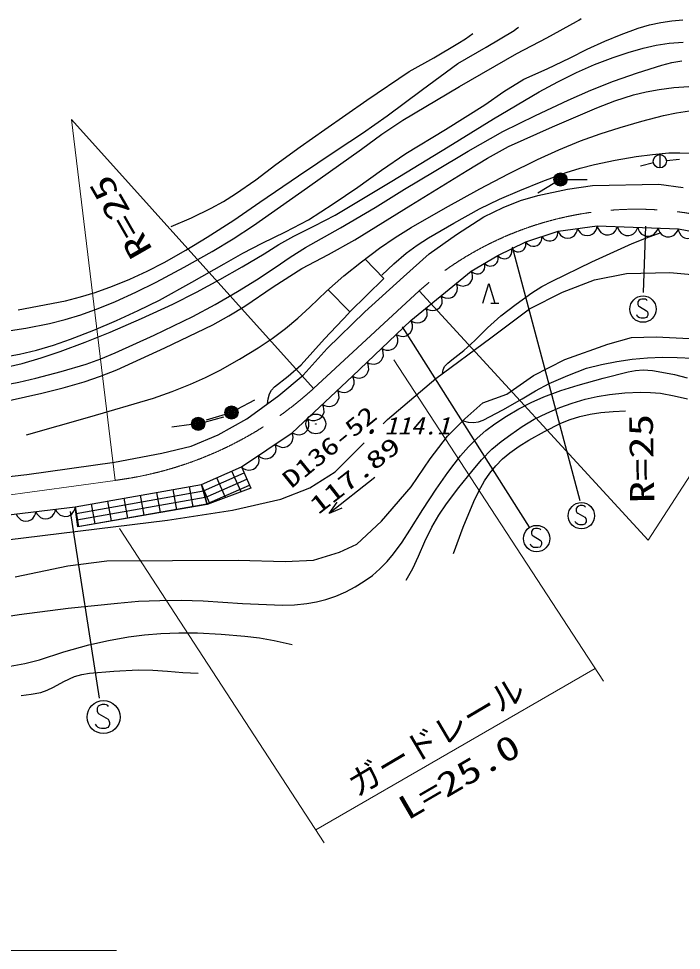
# Model space of a CAD drawing. Units: millimetres, scale not verified. Extents: x 40000 to 680000, y 20000 to 380000.
# Drawn here: x 115557 to 165572, y 261982 to 332309 of the extents above; entities that cross this region are included whole.
import ezdxf
from ezdxf.enums import TextEntityAlignment as Align

# ---------------------------------------------------------------- set-up
doc = ezdxf.new("R2010")
doc.units = ezdxf.units.MM
doc.header["$LTSCALE"] = 1000
doc.linetypes.add('CHAIN', pattern=[18.5, 12, -1.5, 3.5, -1.5])
for name, color, linetype, lineweight in [('M-BGD', 7, 'Continuous', 25), ('M-BGD-HTXT', 7, 'Continuous', 13), ('M-BMK', 2, 'CHAIN', 13), ('M-STR-STRC', 7, 'Continuous', 25)]:
    doc.layers.add(name, color=color, linetype=linetype, lineweight=lineweight)
doc.layers.add('M-BMK-SRVR', color=7, linetype='Continuous')
doc.styles.add('ＭＳ ゴシック', font='')
doc.styles.get('ＭＳ ゴシック').set_extended_font_data('MS Gothic')

# ---------------------------------------------------------------- blocks, each defined once
blk = doc.blocks.new('BUHIN1')
at = {"color": 3, "linetype": 'Continuous', "lineweight": 25}
for radius in [746, 22.5]:
    blk.add_circle((0, 0), radius, dxfattribs=at)
blk = doc.blocks.new('BUHIN7')
at = {"color": 7, "linetype": 'Continuous', "lineweight": 25}
blk.add_lwpolyline([(232, 677), (171, 730), (92, 756), (-15, 764), (-168, 745), (-293, 695), (-394, 608), (-446, 491), (-437, 376), (-423, 303), (-372, 208), (-296, 161), (282, -88), (352, -170), (407, -289), (411, -410), (387, -508), (328, -606), (180, -669), (-49, -696), (-150, -692), (-250, -659), (-338, -594), (-421, -488)], dxfattribs=at)
blk.add_circle((0, 0), 995, dxfattribs=at)
blk = doc.blocks.new('BUHIN8')
at = {"color": 7, "linetype": 'Continuous', "lineweight": 25}
blk.add_lwpolyline([(290, 846), (213, 913), (115, 945), (-18, 954), (-211, 932), (-367, 869), (-492, 760), (-557, 614), (-546, 470), (-529, 378), (-465, 260), (-370, 202), (353, -109), (440, -212), (508, -362), (514, -512), (484, -635), (410, -757), (224, -836), (-61, -869), (-187, -865), (-312, -823), (-422, -742), (-526, -610)], dxfattribs=at)
blk.add_circle((0, 0), 1244, dxfattribs=at)
blk = doc.blocks.new('BUHIN10')
at = {"color": 7, "linetype": 'Continuous', "lineweight": 25}
blk.add_line((-58, 494), (58, -494), dxfattribs=at)
blk.add_circle((0, 0), 498, dxfattribs=at)
blk = doc.blocks.new('BUHIN12')
at = {"color": 7, "linetype": 'Continuous', "lineweight": 25}
for radius in [498, 440, 382, 322, 265, 195, 135, 77.5, 15]:
    blk.add_circle((0, 0), radius, dxfattribs=at)
blk = doc.blocks.new('BUHIN14')
at = {"color": 7, "linetype": 'Continuous', "lineweight": 25}
blk.add_lwpolyline([(-728, -177), (-632, -331), (-510, -452), (-330, -577), (-148, -626), (36, -639), (261, -584), (419, -488), (558, -361), (661, -167), (710, -5), (728, 177)], dxfattribs=at)
blk = doc.blocks.new('BUHIN15')
at = {"color": 7, "linetype": 'Continuous', "lineweight": 25}
blk.add_lwpolyline([(-585, -503), (-426, -600), (-257, -654), (-33, -684), (156, -644), (332, -570), (513, -414), (613, -252), (681, -71), (685, 156), (654, 328), (585, 503)], dxfattribs=at)
blk = doc.blocks.new('BUHIN16')
at = {"color": 7, "linetype": 'Continuous', "lineweight": 25}
blk.add_lwpolyline([(-502, -597), (-327, -667), (-150, -694), (79, -688), (261, -617), (423, -514), (579, -329), (652, -151), (691, 40), (657, 267), (599, 433), (502, 597)], dxfattribs=at)
blk = doc.blocks.new('BUHIN17')
at = {"color": 7, "linetype": 'Continuous', "lineweight": 25}
blk.add_lwpolyline([(-486, -586), (-314, -654), (-142, -678), (82, -671), (259, -600), (417, -499), (568, -317), (638, -143), (674, 44), (640, 265), (582, 427), (486, 586)], dxfattribs=at)
blk = doc.blocks.new('BUHIN18')
at = {"color": 7, "linetype": 'Continuous', "lineweight": 25}
blk.add_lwpolyline([(-512, -528), (-352, -606), (-188, -642), (28, -652), (204, -597), (364, -512), (523, -348), (603, -186), (653, -8), (636, 207), (592, 368), (512, 528)], dxfattribs=at)
blk = doc.blocks.new('BUHIN19')
at = {"color": 7, "linetype": 'Continuous', "lineweight": 25}
blk.add_lwpolyline([(-461, -355), (-345, -434), (-220, -482), (-52, -514), (92, -491), (227, -442), (370, -332), (451, -214), (510, -81), (522, 90), (506, 220), (461, 355)], dxfattribs=at)
blk = doc.blocks.new('BUHIN20')
at = {"color": 7, "linetype": 'Continuous', "lineweight": 25}
blk.add_lwpolyline([(-494, -318), (-384, -408), (-262, -466), (-96, -513), (51, -502), (191, -464), (344, -366), (436, -254), (507, -125), (533, 46), (528, 179), (494, 318)], dxfattribs=at)
blk = doc.blocks.new('BUHIN21')
at = {"color": 7, "linetype": 'Continuous', "lineweight": 25}
blk.add_lwpolyline([(-581, -271), (-475, -384), (-352, -465), (-180, -540), (-19, -550), (137, -530), (317, -446), (434, -339), (529, -209), (582, -29), (596, 116), (581, 271)], dxfattribs=at)
blk = doc.blocks.new('BUHIN22')
at = {"color": 7, "linetype": 'Continuous', "lineweight": 25}
blk.add_lwpolyline([(-724, -184), (-627, -336), (-505, -455), (-323, -579), (-142, -625), (42, -636), (266, -580), (423, -482), (560, -355), (661, -160), (708, 2), (724, 184)], dxfattribs=at)
blk = doc.blocks.new('BUHIN23')
at = {"color": 7, "linetype": 'Continuous', "lineweight": 25}
blk.add_lwpolyline([(-763, -63), (-691, -234), (-587, -375), (-424, -531), (-249, -608), (-65, -651), (171, -631), (346, -559), (506, -453), (641, -273), (716, -117), (763, 63)], dxfattribs=at)
blk = doc.blocks.new('BUHIN24')
at = {"color": 7, "linetype": 'Continuous', "lineweight": 25}
blk.add_lwpolyline([(-692, 53), (-652, -110), (-580, -251), (-456, -414), (-311, -509), (-152, -573), (63, -590), (229, -550), (388, -479), (534, -337), (624, -208), (692, -53)], dxfattribs=at)
blk = doc.blocks.new('BUHIN101')
at = {"color": 7, "linetype": 'Continuous', "lineweight": 25}
blk.add_line((233, -724), (829, -654), dxfattribs=at)
blk.add_lwpolyline([(-367, -795), (-88, 745), (542, -688)], dxfattribs=at)

msp = doc.modelspace()

# ---------------------------------------------------------------- hatches: boundary and pattern name
at = {"layer": 'M-BGD'}
h = msp.add_hatch(dxfattribs=at)
h.set_pattern_fill('USER', color=256, style=0, pattern_type=2)
h.set_pattern_definition([(23.776, (129364, 297148), (-201.584, 457.56), []), (113.776, (129364, 297148), (-2287.8, -1007.9), []), (113.78, (130710, 297195), (-2287.8, -1008), [])])
h.paths.add_polyline_path([(129364, 297148), (132367, 298471), (133081, 296876), (129785, 295637)])
h = msp.add_hatch(dxfattribs=at)
h.set_pattern_fill('USER', color=256, style=0, pattern_type=2)
h.set_pattern_definition([(10.024, (119836, 295464), (-87.03, 492.367), []), (100.024, (119836, 295464), (-2461.84, -435.15), []), (100.024, (121154, 295189), (-2461.84, -435.15), [])])
h.paths.add_polyline_path([(119836, 295464), (129364, 297148), (129785, 295637), (120023, 293958)])

# ---------------------------------------------------------------- linework, layer by layer
for p, q in [((163465, 321423), (162495, 321181)), ((164447, 321598), (165442, 321704)), ((156954, 320163), (158454, 320163)), ((156024, 319908), (154735, 319142)), ((154748, 318949), (156969, 319433)), ((156969, 319433), (158869, 319718)), ((158869, 319718), (163880, 319803)), ((163880, 319803), (165702, 319575)), ((153439, 318579), (154748, 318949)), ((150677, 317355), (152129, 318066)), ((152129, 318066), (153439, 318579)), ((148599, 316016), (150677, 317355)), ((156263, 316272), (159224, 316663)), ((159224, 316663), (165345, 316451)), ((146549, 314564), (148599, 316016)), ((153829, 315469), (156263, 316272)), ((165345, 316451), (169431, 315648)), ((151717, 314436), (153829, 315469)), ((144613, 312828), (146549, 314564)), ((149720, 313242), (151717, 314436)), ((143129, 312696), (141701, 314152)), ((145161, 309528), (149720, 313242)), ((159019, 312592), (161425, 313084)), ((161425, 313084), (164705, 313139)), ((164705, 313139), (168688, 312794)), ((140553, 310172), (143129, 312696)), ((141680, 310180), (144613, 312828)), ((156614, 311663), (159019, 312592)), ((138923, 311833), (140553, 310172)), ((154100, 310406), (156614, 311663)), ((138834, 307419), (141680, 310180)), ((151202, 308219), (154100, 310406)), ((140753, 305326), (145161, 309528)), ((147048, 305158), (151202, 308219)), ((160015, 307749), (161819, 308241)), ((161819, 308241), (163678, 308296)), ((163678, 308296), (168051, 308077)), ((137040, 305397), (138834, 307419)), ((156775, 306579), (160015, 307749)), ((154425, 305376), (156775, 306579)), ((135189, 303860), (137040, 305397)), ((136208, 301056), (140753, 305326)), ((152402, 303955), (154425, 305376)), ((143385, 302042), (147048, 305158)), ((132770, 302095), (135189, 303860)), ((150598, 303299), (152402, 303955)), ((132060, 302824), (133373, 303548)), ((149232, 302096), (150598, 303299)), ((131144, 302436), (129709, 301999)), ((129590, 301856), (131038, 302246)), ((130606, 300899), (132770, 302095)), ((143063, 301720), (143385, 302042)), ((147920, 300784), (149232, 302096)), ((128611, 301664), (127122, 301478)), ((132366, 298471), (136208, 301056)), ((128577, 300038), (130606, 300899)), ((146608, 299090), (147920, 300784)), ((126357, 299498), (128577, 300038)), ((139450, 298106), (141626, 300283)), ((122798, 298843), (126357, 299498)), ((145186, 296958), (146608, 299090)), ((116172, 297903), (122798, 298843)), ((129364, 297148), (132366, 298471)), ((132366, 298471), (133080, 296876)), ((100955, 296244), (116172, 297903)), ((137536, 296904), (139450, 298106)), ((142436, 297674), (138993, 294968)), ((119836, 295464), (129364, 297148)), ((129364, 297148), (129784, 295637)), ((129784, 295637), (129364, 297148)), ((133080, 296876), (129784, 295637)), ((135350, 296029), (137536, 296904)), ((142945, 294388), (145186, 296958)), ((101998, 293293), (119836, 295464)), ((120023, 293958), (119836, 295464)), ((129784, 295637), (120023, 293958)), ((131705, 295209), (135350, 296029)), ((126785, 294444), (131705, 295209)), ((114704, 292968), (126785, 294444)), ((141087, 292639), (142945, 294388)), ((139775, 292038), (141087, 292639)), ((137807, 291437), (139775, 292038)), ((119273, 290999), (122225, 291382)), ((122225, 291382), (132119, 291437)), ((132119, 291437), (135673, 291327)), ((135673, 291327), (137807, 291437)), ((115283, 290179), (119273, 290999))]:
    msp.add_line(p, q, dxfattribs=at)
for points in [[(114297, 308658), (116094, 308951), (117888, 309305), (119078, 309604), (120253, 309963), (121562, 310429), (122859, 310956), (124407, 311658), (125939, 312419), (128056, 313551), (130152, 314739), (131735, 315692), (133286, 316696), (137369, 319558), (141435, 322456), (142969, 323577), (144545, 324654), (148841, 327175), (153164, 329678), (155422, 330861), (157647, 332093), (157827, 332198), (158017, 332309)], [(114353, 306746), (115631, 306988), (116905, 307290), (118198, 307670), (119483, 308111), (121223, 308789), (122938, 309522), (124576, 310267), (126187, 311065), (128639, 312406), (131061, 313798), (132487, 314601), (133941, 315351), (135699, 316214), (137429, 317130), (139305, 318328), (141148, 319576), (142940, 320876), (144766, 322128), (147763, 323944), (150730, 325812), (152184, 326802), (153674, 327744), (155440, 328520), (157192, 329356), (158475, 330008), (159792, 330610), (161039, 331123), (162316, 331582), (163159, 331830), (164016, 332021), (164845, 332146), (165691, 332213)], [(115519, 310331), (119086, 311016), (120216, 311301), (121332, 311645), (122647, 312120), (123951, 312654), (125250, 313249), (126531, 313902), (128172, 314830), (129784, 315811), (131788, 317103), (133763, 318447), (136666, 320448), (139602, 322397), (141508, 323657), (143379, 324965), (146031, 326966), (148714, 328916), (150848, 330145), (152947, 331425), (153111, 331536), (153282, 331653)], [(127077, 316616), (128593, 317275), (130088, 317991), (131021, 318504), (131933, 319075), (133458, 320154), (134961, 321290), (136801, 322641), (138673, 323940), (141841, 326160), (145039, 328326), (146891, 329347), (148713, 330421), (149270, 330792), (149832, 331175)], [(114728, 306015), (115817, 306272), (117256, 306695), (118685, 307179), (120584, 307885), (122473, 308651), (124842, 309671), (127185, 310746), (128975, 311658), (130747, 312629), (132431, 313566), (134092, 314560), (135199, 315256), (136335, 315898), (137896, 316659), (139438, 317477), (143712, 320044), (147979, 322642), (151396, 324743), (154845, 326794), (156239, 327550), (157660, 328252), (159024, 328842), (160422, 329381), (161545, 329765), (162685, 330092), (163659, 330298), (164655, 330446), (165697, 330536)], [(114266, 304624), (115570, 304866), (116861, 305166), (118760, 305674), (120644, 306239), (121753, 306630), (122841, 307078), (125784, 308422), (128703, 309823), (130401, 310741), (132078, 311716), (133518, 312594), (134924, 313522), (136048, 314306), (137203, 315038), (139839, 316522), (142452, 318063), (144668, 319439), (146916, 320764), (149488, 322300), (152088, 323781), (154552, 324993), (157041, 326151), (158738, 326903), (160461, 327600), (162270, 328225), (164108, 328796), (164841, 328987), (165599, 329122)], [(114851, 303479), (117317, 304031), (118915, 304430), (120506, 304890), (121741, 305315), (122957, 305798), (126594, 307472), (130216, 309207), (131427, 309882), (132618, 310616), (134755, 312060), (136919, 313448), (138935, 314507), (140920, 315619), (145160, 318230), (149400, 320858), (150947, 321787), (152522, 322662), (155844, 324150), (159201, 325587), (160563, 326102), (161951, 326562), (162912, 326793), (163898, 326967), (165010, 327109), (166135, 327192)], [(116148, 300888), (120940, 302256), (125724, 303673), (127141, 304165), (128537, 304715), (129668, 305221), (130773, 305782), (132219, 306598), (133638, 307468), (134689, 308168), (135702, 308916), (136636, 309696), (137537, 310528), (138802, 311733), (140106, 312893), (141433, 313964), (142800, 314989), (143970, 315791), (145182, 316548), (147763, 318034), (150374, 319468), (152532, 320600), (154716, 321678), (156327, 322406), (157961, 323078), (159442, 323616), (160943, 324098), (162582, 324582), (164233, 325007), (165203, 325206), (166196, 325348)], [(142966, 312947), (143868, 313799), (144815, 314610), (145629, 315202), (146488, 315753), (148402, 316881), (150339, 317951), (151851, 318671), (153390, 319338), (155121, 320050), (156872, 320706), (157930, 321034), (159012, 321306), (160576, 321634), (162157, 321904), (163385, 322065), (164628, 322168), (165453, 322185), (166271, 322142)], [(147543, 305524), (147592, 305800), (147696, 306047), (147947, 306314), (148258, 306553), (149149, 307269), (149989, 308021), (150946, 308967), (151945, 309869), (153096, 310767), (154288, 311621), (155033, 312080), (155817, 312493), (158821, 313946), (161850, 315346), (162939, 315769), (164045, 316173)], [(134346, 303243), (134388, 303622), (134488, 303981), (134649, 304265), (134869, 304528), (135890, 305325), (136872, 306169), (138643, 308143), (140468, 310087), (140511, 310129), (140553, 310172)], [(149095, 301940), (149492, 301857), (149895, 301834), (150257, 301886), (150606, 301997), (152101, 302780), (153553, 303608), (154559, 304221), (155592, 304780), (156992, 305385), (158425, 305938), (159550, 306209), (160699, 306424), (161855, 306595), (163027, 306707), (164144, 306753), (165264, 306738), (166443, 306669)], [(111443, 286672), (115608, 287345), (119303, 287801), (123018, 288200), (124610, 288330), (126205, 288401), (127833, 288407), (129472, 288353), (132462, 288171), (135460, 288049), (136388, 288072), (137311, 288154), (138028, 288277), (138732, 288459), (139498, 288723), (140243, 289043), (140953, 289413), (141641, 289840), (142251, 290289), (142827, 290787), (143361, 291325), (143858, 291911), (144497, 292793), (145087, 293710), (146053, 295268), (147071, 296795), (147958, 298060), (148899, 299297), (149510, 299994), (150166, 300650), (150812, 301213), (151497, 301730), (152381, 302313), (153297, 302846), (154229, 303326), (155195, 303756), (156477, 304231), (157790, 304652), (159663, 305183), (161557, 305658), (162117, 305758), (162690, 305800), (163392, 305745), (164104, 305629), (165065, 305441), (166019, 305192)], [(144815, 289930), (145295, 290814), (145726, 291735), (146209, 292843), (146750, 293932), (147276, 294826), (147858, 295695), (148786, 296929), (149770, 298135), (150501, 298996), (151275, 299814), (151966, 300384), (152698, 300909), (153565, 301519), (154470, 302082), (155422, 302541), (156400, 302946), (157337, 303290), (158302, 303579), (159216, 303789), (160140, 303940), (161300, 304054), (162479, 304109), (163238, 304099), (164001, 304028), (165021, 303845), (166030, 303603)], [(148382, 291944), (149117, 293919), (149906, 295868), (150285, 296651), (150721, 297414), (151123, 297999), (151581, 298557), (152084, 299075), (152628, 299548), (153319, 300038), (154052, 300485), (155247, 301157), (156475, 301778), (157181, 302057), (157908, 302280), (158698, 302454), (159507, 302569), (160433, 302650), (161363, 302703)], [(139957, 295360), (138993, 294968), (139603, 295810)], [(114909, 283423), (116019, 283636), (117124, 283909), (118975, 284503), (120854, 285041), (122346, 285373), (123851, 285645), (125059, 285803), (126282, 285902), (127659, 285953), (129047, 285943), (130831, 285856), (132624, 285708), (133745, 285569), (134854, 285372), (135527, 285227), (136208, 285073)], [(115738, 281228), (116491, 281312), (117226, 281455), (117713, 281619), (118188, 281844), (118961, 282271), (119763, 282644), (120323, 282808), (120911, 282917), (122744, 283065), (124572, 283152), (125677, 283132), (126793, 283051), (127940, 282961), (129095, 282914)]]:
    msp.add_lwpolyline(points, dxfattribs=at)
at = {"layer": 'M-BGD-HTXT'}
for p, q in [((122839, 297459), (119558, 324690)), ((137799, 304381), (119558, 324690)), ((176357, 313517), (163057, 292932)), ((145781, 311761), (163057, 292932)), ((143872, 306547), (159687, 282293)), ((123164, 293830), (138617, 270101)), ((137980, 271079), (159063, 283251)), ((94486, 261982), (122951, 261982))]:
    msp.add_line(p, q, dxfattribs=at)
at = {"layer": 'M-BMK'}
for p, q in [((137799, 304381), (145781, 311761)), ((95328, 293634), (122839, 297459))]:
    msp.add_line(p, q, dxfattribs=at)
for centre, radius, start, end in [((162198, 292982), 24943, 55.41394, 131.16046), ((119344, 324637), 27402, 277.32776, 312.33664)]:
    msp.add_arc(centre, radius, start, end, dxfattribs=at)
at = {"layer": 'M-STR-STRC'}
for p, q in [((162862, 316635), (162683, 311632)), ((152796, 315088), (157921, 295934)), ((144491, 309039), (154093, 293917)), ((119453, 295114), (121647, 281019))]:
    msp.add_line(p, q, dxfattribs=at)

# ---------------------------------------------------------------- block references
at = {"layer": 'M-BGD', "rotation": 353.27412}
for name, p in [('BUHIN10', (163950, 321544)), ('BUHIN12', (156454, 320163)), ('BUHIN22', (157003, 316370)), ('BUHIN22', (158484, 316565)), ('BUHIN23', (159989, 316636)), ('BUHIN23', (161519, 316583)), ('BUHIN23', (163049, 316530)), ('BUHIN23', (164580, 316478)), ('BUHIN21', (154438, 315670)), ('BUHIN21', (155654, 316071)), ('BUHIN24', (166026, 316317)), ('BUHIN20', (152245, 314694)), ('BUHIN20', (153301, 315210)), ('BUHIN19', (151218, 314137)), ('BUHIN19', (150219, 313540)), ('BUHIN18', (149150, 312778)), ('BUHIN18', (148010, 311849)), ('BUHIN101', (151044, 311569)), ('BUHIN18', (146871, 310920)), ('BUHIN18', (145731, 309992)), ('BUHIN17', (144610, 309002)), ('BUHIN17', (143508, 307952)), ('BUHIN17', (142406, 306902)), ('BUHIN17', (141304, 305851)), ('BUHIN16', (140185, 304793)), ('BUHIN16', (139049, 303725)), ('BUHIN12', (131622, 302582)), ('BUHIN16', (137912, 302658)), ('BUHIN12', (129107, 301726)), ('BUHIN16', (136776, 301590)), ('BUHIN15', (135567, 300625)), ('BUHIN15', (134287, 299764)), ('BUHIN15', (133007, 298902)), ('BUHIN14', (117606, 295193)), ('BUHIN14', (119093, 295374)), ('BUHIN14', (116120, 295012))]:
    msp.add_blockref(name, p, dxfattribs=at)
at = {"layer": 'M-BMK-SRVR', "rotation": 353.27412}
msp.add_blockref('BUHIN1', (137987, 301714), dxfattribs=at)
at = {"layer": 'M-STR-STRC', "rotation": 353.27412}
for name, p in [('BUHIN7', (162677, 310385)), ('BUHIN7', (158025, 294790)), ('BUHIN7', (154651, 293066)), ('BUHIN8', (121964, 279594))]:
    msp.add_blockref(name, p, dxfattribs=at)

# ---------------------------------------------------------------- texts
at = {"layer": 'M-BGD-HTXT', "style": 'ＭＳ ゴシック'}
for s, height, rotation, width, p in [('R=25', 1833, 119.9, 1.35, (126182, 315140)), ('D136-52', 1320, 39.2, 1.35, (136392, 296501)), ('R=25', 1833, 91.1, 1.35, (164088, 295762)), ('117.89', 1320, 38.1, 1.5, (138410, 294516)), ('L=25.0', 1833, 30.2, 1.35, (145180, 271279))]:
    msp.add_text(s, height=height, rotation=rotation, dxfattribs=dict(at, width=width)).set_placement(p, align=Align.BOTTOM_LEFT)
at = {"layer": 'M-BGD-HTXT', "style": 'ＭＳ ゴシック', "oblique": 15}
for s, width, p in [('114.1', 1.1, (143173, 300526)), ('・', 0.85, (141253, 300058))]:
    msp.add_text(s, height=1320, dxfattribs=dict(at, width=width)).set_placement(p, align=Align.BOTTOM_LEFT)
at = {"layer": 'M-BGD-HTXT', "style": 'ＭＳ ゴシック'}
msp.add_text('ガードレール', height=1833, rotation=30.6, dxfattribs=at).set_placement((141355, 273064), align=Align.BOTTOM_LEFT)

doc.saveas('drawing.dxf')
